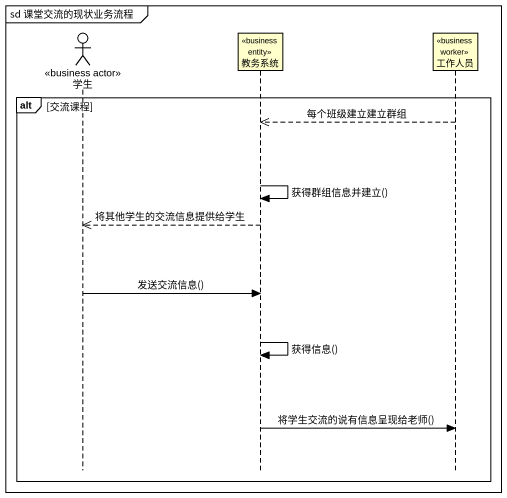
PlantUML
@startuml
mainframe sd 课堂交流的现状业务流程
hide footbox
actor 学生 <<business actor>>
participant 教务系统 <<business entity>>
participant 工作人员 <<business worker>>

alt 交流课程
  工作人员 -->> 教务系统 : 每个班级建立建立群组
  教务系统 -> 教务系统 : 获得群组信息并建立()
  教务系统 -->> 学生 : 将其他学生的交流信息提供给学生
  学生 -> 教务系统 : 发送交流信息()
  教务系统 -> 教务系统 : 获得信息()
  教务系统 -> 工作人员 : 将学生交流的说有信息呈现给老师()
end
@enduml
